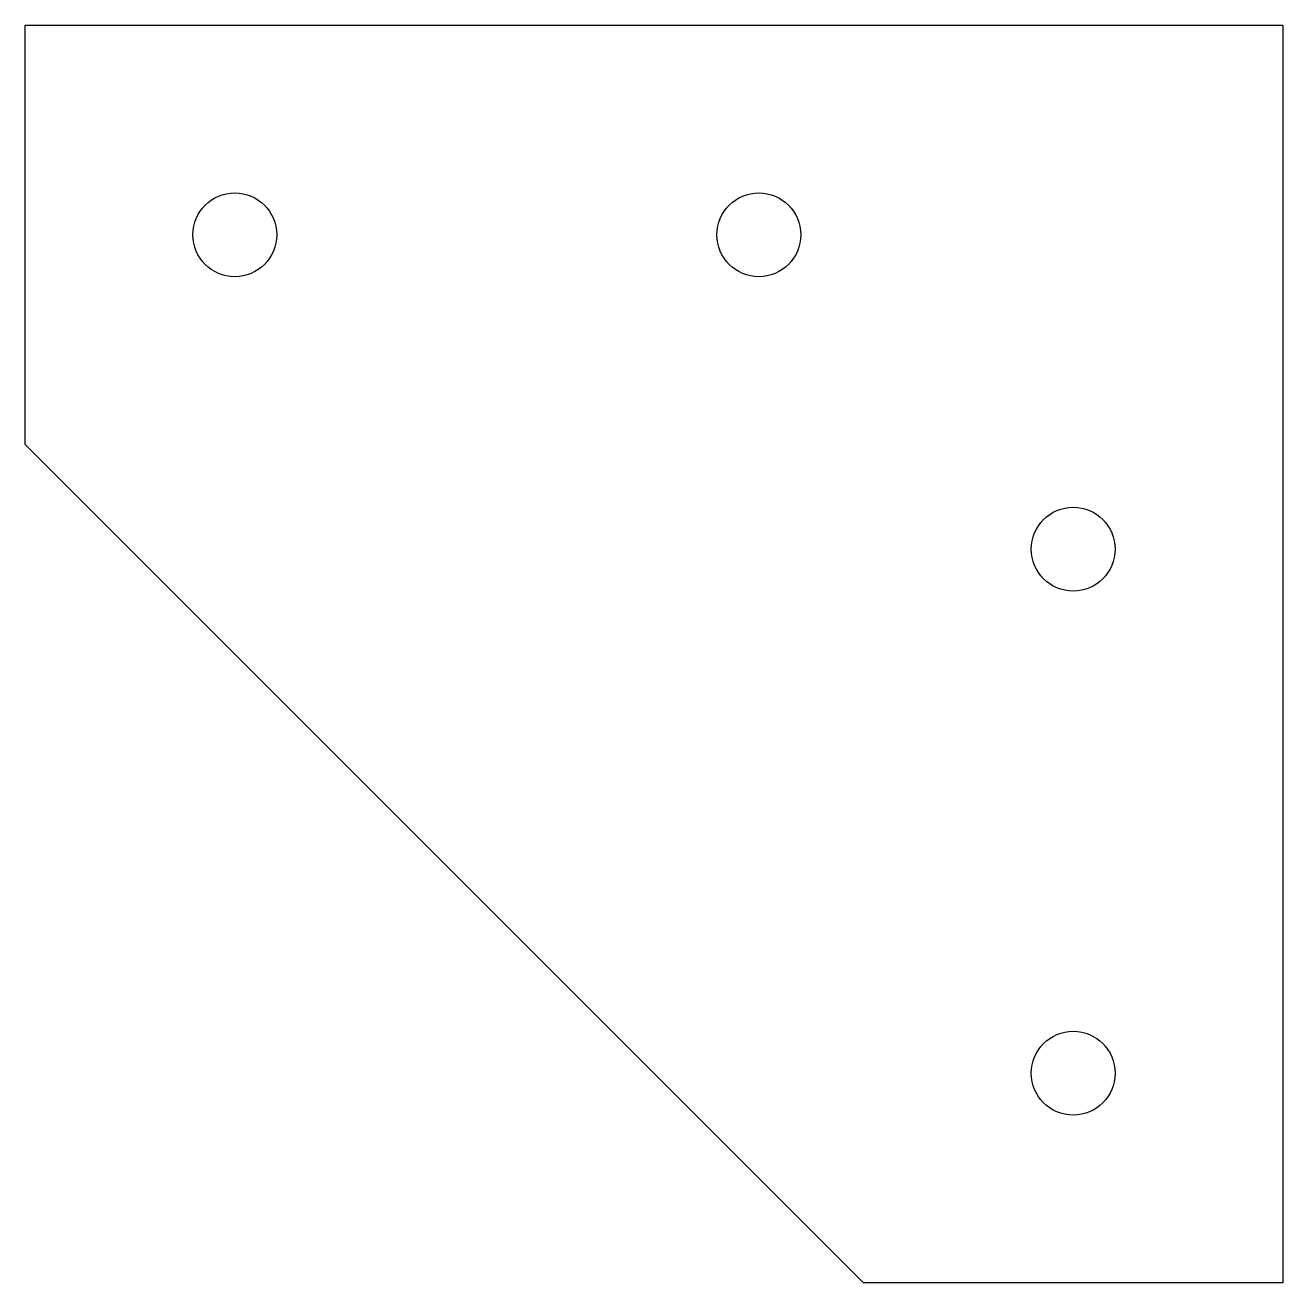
# Paper-space layout '_Back' of a CAD drawing. Header units: millimetres. Extents: x -60 to 0, y -60 to 0.
import ezdxf

# ---------------------------------------------------------------- set-up
doc = ezdxf.new("R2010")
doc.units = ezdxf.units.MM

psp = doc.layouts.new('_Back')

# ---------------------------------------------------------------- linework, layer by layer
at = {"color": 7, "linetype": 'Continuous', "lineweight": 25}
for p, q in [((-60, 0), (0, 0)), ((-60, -20), (-60, 0)), ((0, 0), (0, -60)), ((-20, -60), (-60, -20)), ((0, -60), (-20, -60))]:
    psp.add_line(p, q, dxfattribs=at)
for centre in [(-50, -10), (-25, -10), (-10, -25), (-10, -50)]:
    psp.add_circle(centre, 2, dxfattribs=at)

doc.saveas('drawing.dxf')
